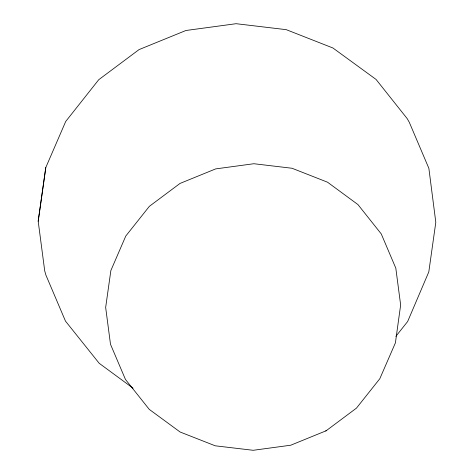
<?xml version="1.0" encoding="UTF-8"?>
<svg xmlns="http://www.w3.org/2000/svg" width="474" height="474" viewBox="0 0 474 474"><rect width="100%" height="100%" fill="white"/><g stroke="black" fill="none" stroke-linecap="round" stroke-linejoin="round"><path stroke-width="0.71" d="M133.07 388.218L99.179 363.28L65.477 321.111L45.913 275.098L44.71 270.85L38.193 221.251L45.788 167.553L65.72 121.451L98.746 79.697L139.048 49.598L185.903 30.502L236.111 23.7L286.255 29.666L332.92 47.987L376.054 79.425L407.184 118.607L409.263 122.233L428.869 168.341L435.807 222.294L428.804 271.91L407.652 321.502L395.843 336.374M45.788 167.553L38.193 221.251M326.106 430.795L356.46 408.126L379.81 378.726L395.405 342.874L400.649 304.983L395.808 268.148L381.25 233.907L357.959 204.59L327.528 182.2L292.025 168.258L253.874 163.726L215.676 168.898L180.031 183.426L149.369 206.326L125.782 236.034L110.869 270.524L105.661 307.442L110.495 344.278L125.45 379.431L149.251 409.37L180.108 432.01L215.249 445.809L253.205 450.294L290.752 445.21L326.106 430.795L325.786 430.931"/></g></svg>
